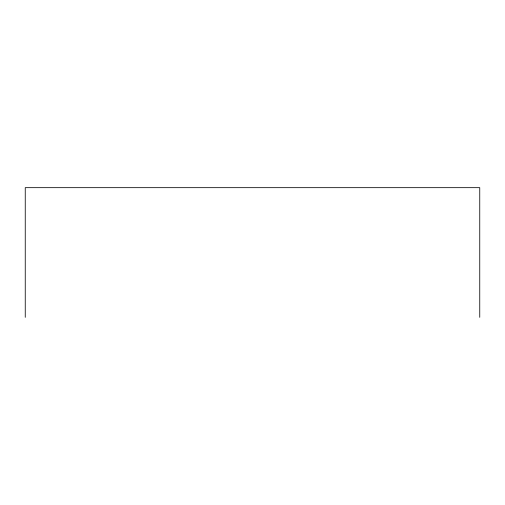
<?xml version="1.0" encoding="UTF-8"?>
<svg xmlns="http://www.w3.org/2000/svg" width="505" height="505" viewBox="0 0 505 505"><rect width="100%" height="100%" fill="white"/><g stroke="black" fill="none" stroke-linecap="round" stroke-linejoin="round"><path stroke-width="0.76" d="M479.75 317.336L479.75 187.664L25.25 187.664L25.25 317.336"/></g></svg>
